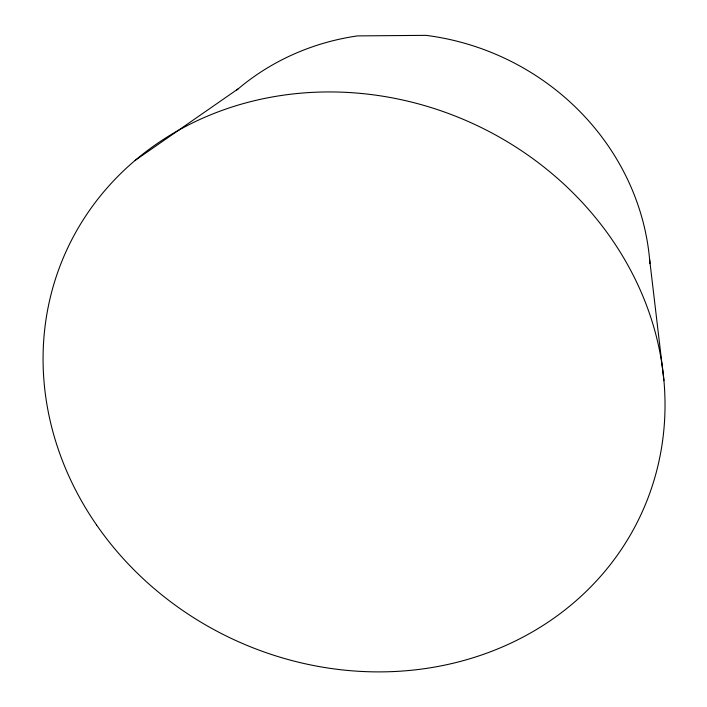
<?xml version="1.0" encoding="UTF-8"?>
<svg xmlns="http://www.w3.org/2000/svg" width="707" height="707" viewBox="0 0 707 707"><rect width="100%" height="100%" fill="white"/><g stroke="black" fill="none" stroke-linecap="round" stroke-linejoin="round"><path stroke-width="1.06" d="M135.143 160.401L238.506 88.596M649.6 259.266L663.926 380.569M236.818 90.028A247.892 232.886 24.3 0 1 357.424 35.907L425.941 35.35A247.892 232.886 24.3 0 1 649.954 263.64M96.532 524.903A316.126 284.347 24.3 0 0 633.781 528.889A316.126 284.347 24.3 0 0 331.83 91.945A316.126 284.347 24.3 0 0 96.532 524.903"/></g></svg>
